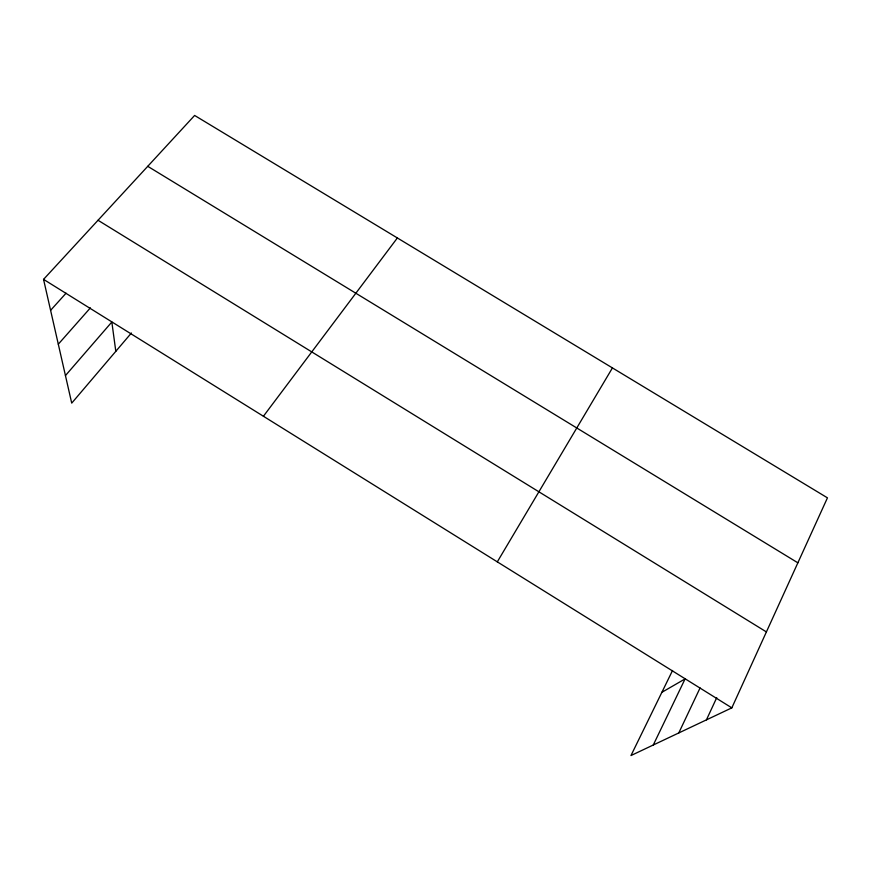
<?xml version="1.0" encoding="UTF-8"?>
<svg xmlns="http://www.w3.org/2000/svg" width="871" height="871" viewBox="0 0 871 871"><rect width="100%" height="100%" fill="white"/><g stroke="black" fill="none" stroke-linecap="round" stroke-linejoin="round"><path stroke-width="1.31" d="M672.543 670.485L630.974 755.549L731.825 707.862L827.45 497.842L194.625 115.451L43.55 279.373L71.716 403.131L131.401 333.005M706.435 719.86L716.746 697.649M678.781 732.947L700.077 687.927M653.272 745.01L685.096 678.901L661.873 692.314M497.308 561.86L612.433 367.921M263.423 416.251L397.372 237.957M65.445 375.586L111.836 322.02L115.81 351.318M58.303 344.197L90.388 307.877M50.594 310.326L66.065 293.2M147.743 166.317L797.869 562.818M98.031 220.265L766.404 631.921M43.55 279.373L731.825 707.862"/></g></svg>
